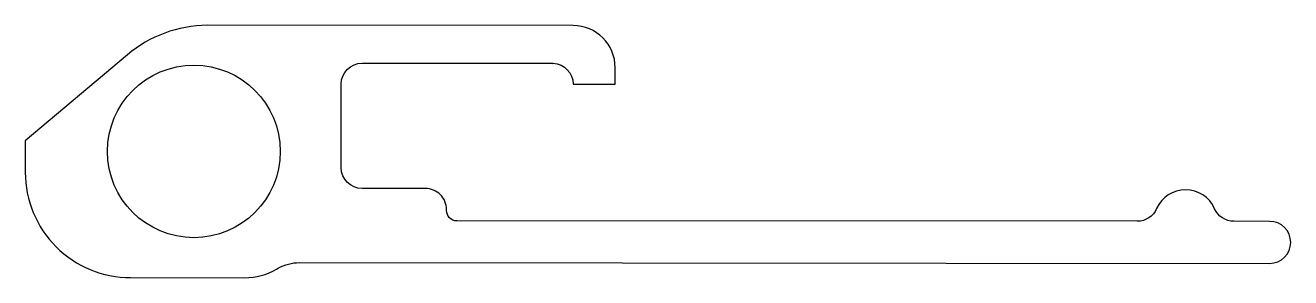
# Model space of a CAD drawing. Extents: x 521 to 581, y 678.1 to 690.1.
import ezdxf

# ---------------------------------------------------------------- set-up
doc = ezdxf.new("R2010")
doc.units = 0
doc.layers.get('0').update_dxf_attribs({"linetype": 'CONTINUOUS'})
doc.layers.add('2', color=7, linetype='CONTINUOUS')

msp = doc.modelspace()

# ---------------------------------------------------------------- linework, layer by layer
at = {"color": 7}
msp.add_circle((528.974, 684.085), 4.1, dxfattribs=at)
at = {"layer": '2', "color": 7}
msp.add_lwpolyline([(533.979, 678.8), (580.035, 678.763, 1), (580.036, 680.763), (578.339, 680.765, -0.298222), (577.423, 681.365, 0.654941), (574.673, 681.366, -0.298337), (573.756, 680.766), (541.466, 680.783, -0.414066), (540.966, 681.283), (540.966, 681.323, 0.414214), (539.966, 682.323), (536.966, 682.323, -0.414213), (535.966, 683.323), (535.966, 687.282, -0.414213), (536.966, 688.282), (546.031, 688.282, -0.39597), (546.975, 687.289), (548.972, 687.288), (548.972, 688.068, 0.414202), (546.974, 690.07), (529.612, 690.084, 0.173577), (525.819, 688.683), (520.974, 684.595), (520.973, 683.091, 0.414214), (525.969, 678.087), (531.393, 678.082, 0.131853), (532.895, 678.484), (532.977, 678.532, -0.131889), (533.979, 678.8)], format="xyb", dxfattribs=at)

doc.saveas('drawing.dxf')
